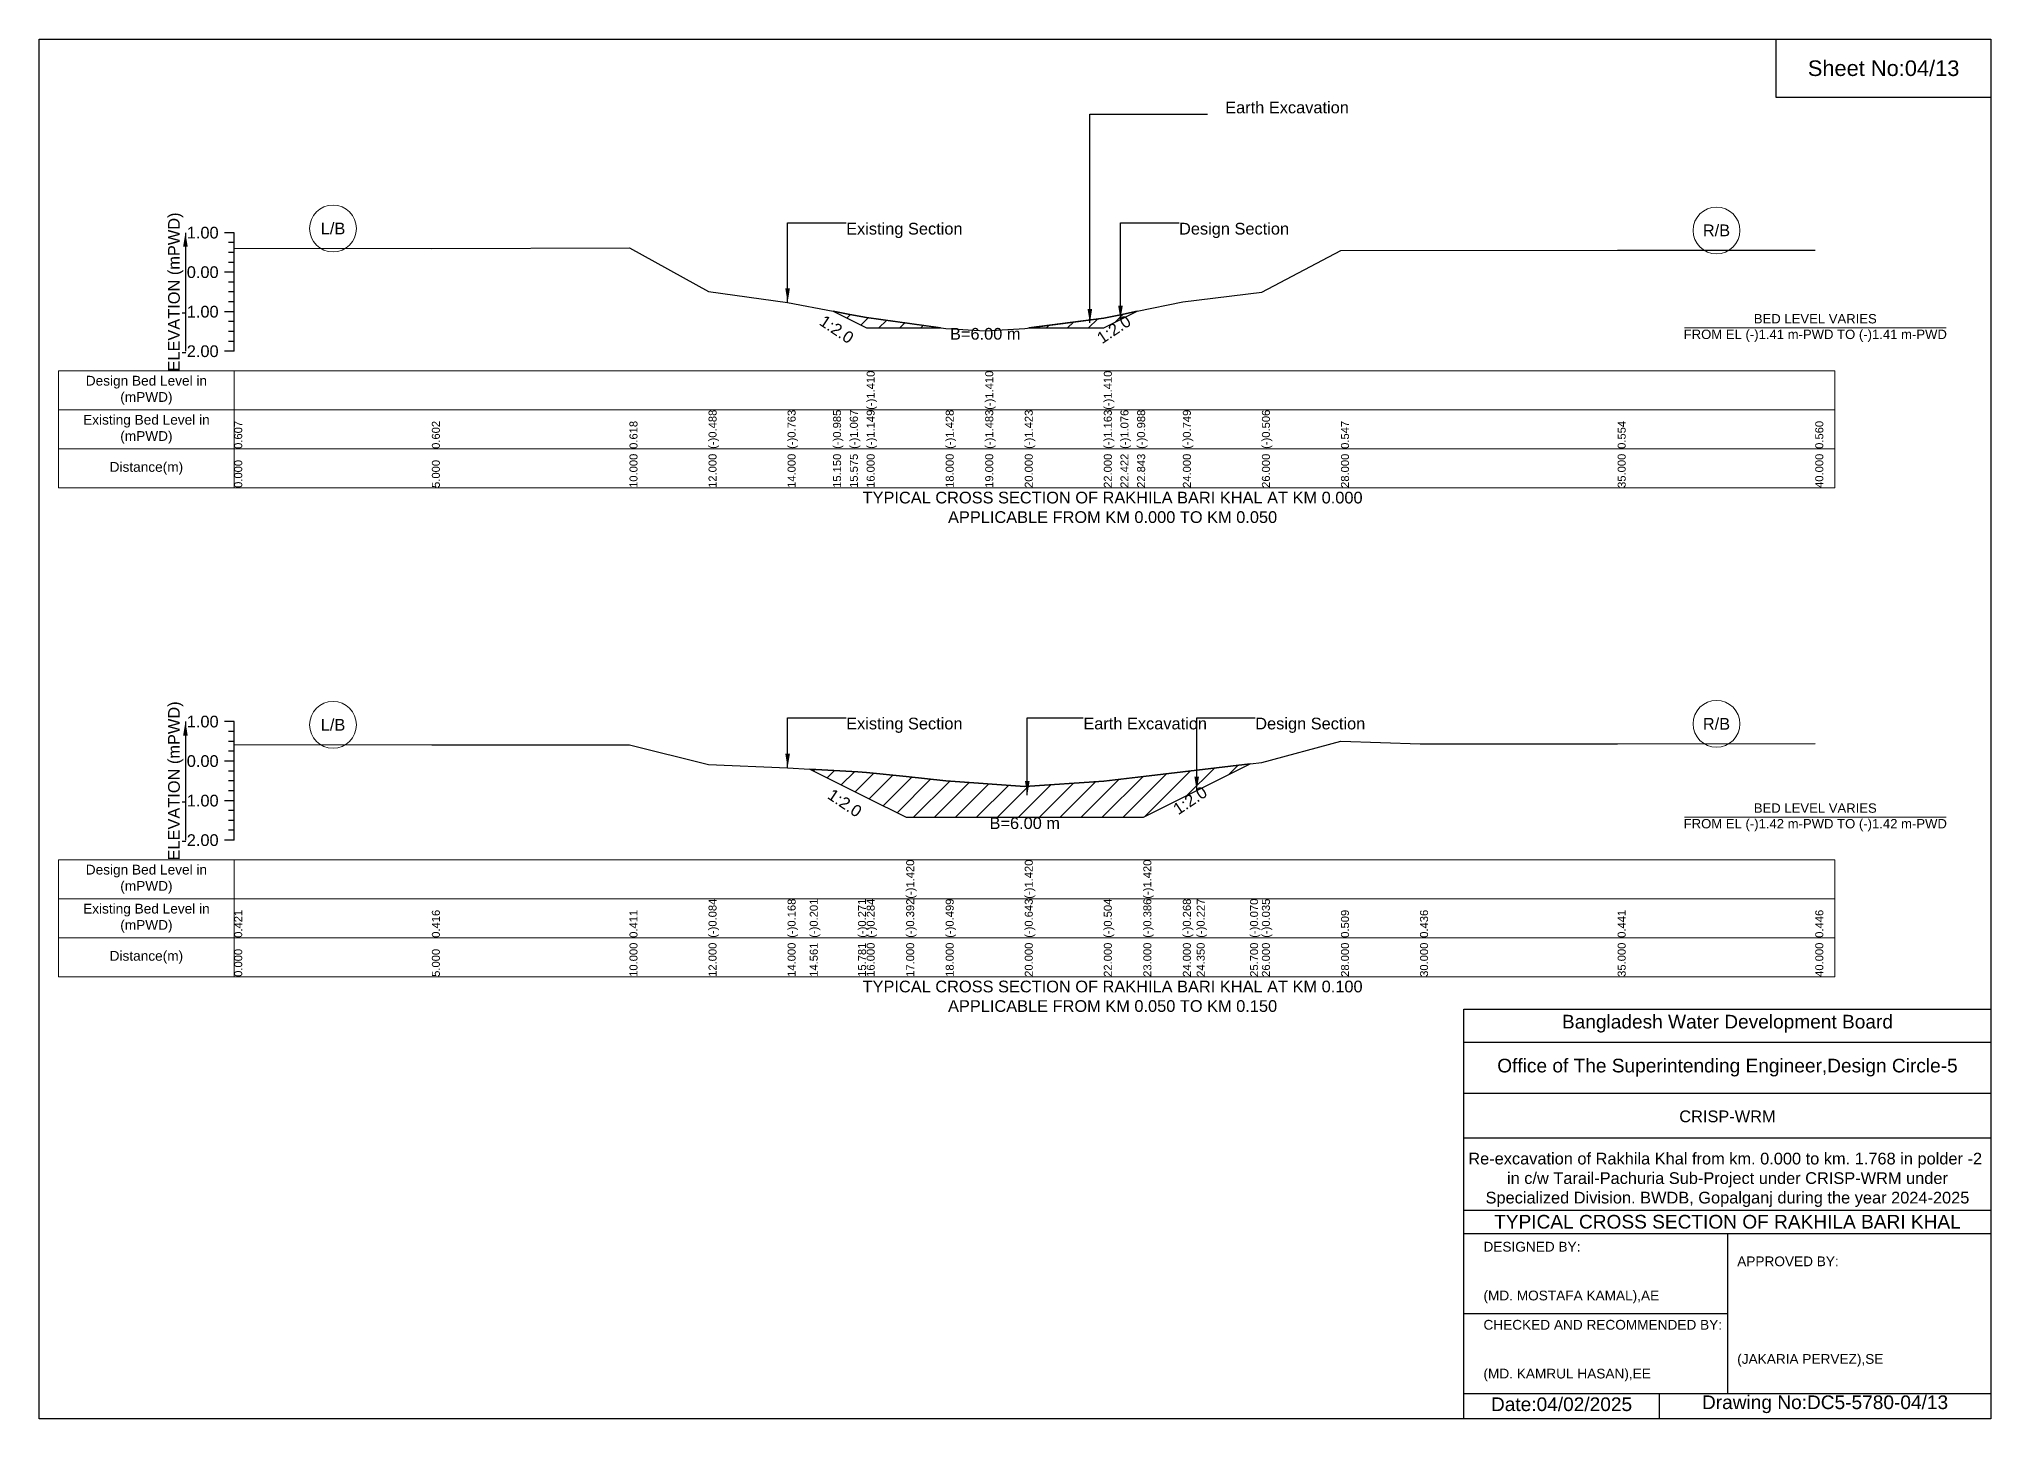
# Model space of a CAD drawing. Header units: inches. Extents: x 91000 to 238000, y -5656 to 6588.
# Drawn here: x 130000 to 138000, y -5656 to 0 of the extents above; entities that cross this region are included whole.
import ezdxf

# ---------------------------------------------------------------- set-up
doc = ezdxf.new("R2010")
doc.units = ezdxf.units.IN
doc.header["$LTSCALE"] = 7
doc.header["$MEASUREMENT"] = 0
for name, color, linetype, lineweight in [('Cross section Data Border', 7, 'Continuous', 9), ('Cross Section Labels', 7, 'Continuous', 9), ('Existing_Bed_Level for Xsection', 7, 'Continuous', 25)]:
    doc.layers.add(name, color=color, linetype=linetype, lineweight=lineweight)
doc.styles.get("Standard").update_dxf_attribs({"font": 'arial.ttf'})
doc.dimstyles.get("Standard").update_dxf_attribs({"dimtxt": 0.18, "dimasz": 0.18, "dimexe": 0.18, "dimexo": 0.0625, "dimgap": 0.09, "dimtad": 0, "dimtih": 1, "dimtoh": 1, "dimdec": 4, "dimzin": 0, "dimdsep": 46, "dimtxsty": 'Standard', "dimcen": 0.09, "dimadec": 0, "dimazin": 0, "dimtfac": 1, "dimtdec": 4, "dimtofl": 0, "dimtmove": 0, "dimatfit": 3, "dimfxl": 1, "dimtolj": 1, "dimtzin": 0, "dimarcsym": 0})

msp = doc.modelspace()

# ---------------------------------------------------------------- hatches: boundary and pattern name
at = {"layer": 'Existing_Bed_Level for Xsection'}
h = msp.add_hatch(dxfattribs=at)
h.set_pattern_fill('ANSI31', color=256, scale=486, style=0)
h.paths.add_polyline_path([(133254.3, -1115.3), (133323.1, -1149.7), (133392, -1184.2), (133695.1, -1184.2), (133392, -1141.9), (133323.1, -1128.6)])
h = msp.add_hatch(dxfattribs=at)
h.set_pattern_fill('ANSI31', color=256, scale=486, style=0)
h.paths.add_polyline_path([(134056.2, -1184.2), (134364, -1184.2), (134432.3, -1150), (134500.6, -1115.9), (134432.3, -1130), (134364, -1144.2)])
h = msp.add_hatch(dxfattribs=at)
h.set_pattern_fill('ANSI31', color=256, scale=486, style=0)
h.paths.add_polyline_path([(133158.9, -2992.3), (133356.4, -3091.1), (133392, -3108.9), (133554, -3189.9), (133716, -3189.9), (134040, -3189.9), (134364, -3189.9), (134526, -3189.9), (134688, -3108.9), (134744.7, -3080.5), (134963.4, -2971.2), (134744.7, -2996.6), (134688, -3003.2), (134526, -3022.4), (134364, -3041.5), (134040, -3064), (133716, -3040.7), (133554, -3023.3), (133392, -3005.8), (133356.4, -3003.8)])

# ---------------------------------------------------------------- linework, layer by layer
for points in [[(130000, 0), (138000, 0), (138000, -5656), (130000, -5656)], [(137120, 0), (138000, 0), (138000, -240), (137120, -240)]]:
    msp.add_lwpolyline(points, close=True)
for points in [[(135840, -5656), (135840, -3976), (138000, -3976)], [(135840, -4112), (138000, -4112)], [(135840, -4320), (138000, -4320)], [(135840, -4504), (138000, -4504)], [(135840, -4800), (138000, -4800)], [(135840, -4896), (138000, -4896)], [(136920, -4896), (136920, -5552)], [(135840, -5224), (136920, -5224)], [(135840, -5552), (138000, -5552)], [(136640, -5552), (136640, -5656)]]:
    msp.add_lwpolyline(points)
at = {"layer": 'Cross section Data Border'}
for points in [[(130080, -1359.8), (137360, -1359.8), (137360, -1839.8), (130080, -1839.8)], [(130080, -3363.8), (137360, -3363.8), (137360, -3843.8), (130080, -3843.8)]]:
    msp.add_lwpolyline(points, close=True, dxfattribs=at)
for points in [[(130800, -1359.8), (130800, -1839.8)], [(130080, -1519.8), (137360, -1519.8)], [(130080, -1679.8), (137360, -1679.8)], [(130800, -3363.8), (130800, -3843.8)], [(130080, -3523.8), (137360, -3523.8)], [(130080, -3683.8), (137360, -3683.8)]]:
    msp.add_lwpolyline(points, dxfattribs=at)
at = {"layer": 'Cross Section Labels'}
for points in [[(136744.2, -1184.2), (137815.8, -1184.2)], [(136744.2, -3189.9), (137815.8, -3189.9)]]:
    msp.add_lwpolyline(points, dxfattribs=at)
for centre in [(131205, -776.8), (136875, -784.5), (131205, -2811), (136875, -2807)]:
    msp.add_circle(centre, 96, dxfattribs=at)
at = {"layer": 'Existing_Bed_Level for Xsection'}
for points in [[(130800, -793.8), (130760, -793.8)], [(130800, -1279.8), (130800, -1117.8), (130800, -955.8), (130800, -793.8)], [(130800, -834.3), (130776, -834.3)], [(130800, -874.8), (130776, -874.8)], [(130800, -857.4), (131610, -858.2), (132420, -855.6), (132744, -1034.8), (133068, -1079.4), (133254.3, -1115.3), (133323.1, -1128.6), (133392, -1141.9), (133392, -1141.9), (133716, -1187.1), (133878, -1196), (133878, -1196), (134040, -1186.3), (134364, -1144.2), (134364, -1144.2), (134432.3, -1130), (134500.6, -1115.9), (134688, -1077.1), (135012, -1037.7), (135336, -867.1), (136470, -866), (137280, -865)], [(130800, -955.8), (130760, -955.8)], [(130800, -915.3), (130776, -915.3)], [(130800, -996.3), (130776, -996.3)], [(130800, -1036.8), (130776, -1036.8)], [(130800, -1117.8), (130760, -1117.8)], [(130800, -1077.3), (130776, -1077.3)], [(130800, -1158.3), (130776, -1158.3)], [(130800, -1198.8), (130776, -1198.8)], [(130800, -1279.8), (130760, -1279.8)], [(130800, -1239.3), (130776, -1239.3)], [(130800, -2797.8), (130760, -2797.8)], [(130800, -3283.8), (130800, -3121.8), (130800, -2959.8), (130800, -2797.8)], [(130800, -2838.3), (130776, -2838.3)], [(130800, -2878.8), (130776, -2878.8)], [(130800, -2891.6), (131610, -2892.4), (132420, -2893.3), (132744, -2973.4), (133068, -2987.1), (133158.9, -2992.3), (133356.4, -3003.8), (133392, -3005.8), (133554, -3023.3), (133554, -3023.3), (133716, -3040.7), (134040, -3064), (134040, -3064), (134364, -3041.5), (134526, -3022.4), (134526, -3022.4), (134688, -3003.2), (134744.7, -2996.6), (134963.4, -2971.2), (135012, -2965.5), (135336, -2877.4), (135660, -2889.2), (136470, -2888.4), (137280, -2887.6)], [(130800, -2959.8), (130760, -2959.8)], [(130800, -2919.3), (130776, -2919.3)], [(130800, -3000.3), (130776, -3000.3)], [(130800, -3040.8), (130776, -3040.8)], [(130800, -3081.3), (130776, -3081.3)], [(130800, -3121.8), (130760, -3121.8)], [(130800, -3162.3), (130776, -3162.3)], [(130800, -3202.8), (130776, -3202.8)], [(130800, -3243.3), (130776, -3243.3)], [(130800, -3283.8), (130760, -3283.8)]]:
    msp.add_lwpolyline(points, dxfattribs=at)
for points in [[(133254.3, -1115.3), (133254.3, -1115.3), (133323.1, -1149.7), (133392, -1184.2), (133392, -1184.2), (133695.1, -1184.2), (133392, -1141.9), (133392, -1141.9), (133323.1, -1128.6), (133254.3, -1115.3)], [(134056.2, -1184.2), (134364, -1184.2), (134364, -1184.2), (134432.3, -1150), (134500.6, -1115.9), (134432.3, -1130), (134364, -1144.2), (134364, -1144.2)], [(133158.9, -2992.3), (133356.4, -3091.1), (133392, -3108.9), (133554, -3189.9), (133554, -3189.9), (133716, -3189.9), (134040, -3189.9), (134040, -3189.9), (134364, -3189.9), (134526, -3189.9), (134526, -3189.9), (134688, -3108.9), (134744.7, -3080.5), (134963.4, -2971.2), (134963.4, -2971.2), (134963.4, -2971.2), (134744.7, -2996.6), (134688, -3003.2), (134526, -3022.4), (134526, -3022.4), (134364, -3041.5), (134040, -3064), (134040, -3064), (133716, -3040.7), (133554, -3023.3), (133554, -3023.3), (133392, -3005.8), (133356.4, -3003.8)]]:
    msp.add_lwpolyline(points, close=True, dxfattribs=at)

# ---------------------------------------------------------------- texts
at = {"attachment_point": 5}
for s, insert, char_height in [('Sheet No:04/13', (137560, -120), 64), ('Bangladesh Water Development Board', (136920, -4036), 56), ('Office of The Superintending Engineer,Design Circle-5', (136920, -4216), 56)]:
    msp.add_mtext(s, dxfattribs=dict(at, insert=insert, char_height=char_height))
for s, insert, char_height, width, attachment_point in [('CRISP-WRM', (136920, -4416), 48, 2240, 5), ('Re-excavation of Rakhila Khal from km. 0.000 to km. 1.768 in polder -2  in c/w Tarail-Pachuria Sub-Project under CRISP-WRM under Specialized Division. BWDB, Gopalganj during the year 2024-2025', (136920, -4676), 48, 2160, 5), ('TYPICAL CROSS SECTION OF RAKHILA BARI KHAL', (136920, -4848), 56, 2240, 5), ('DESIGNED BY:^J^J^J(MD. MOSTAFA KAMAL),AE', (135920, -5056), 40, 1120, 4), ('APPROVED BY:^J^J^J^J^J^J(JAKARIA PERVEZ),SE', (136960, -5216), 40, 1120, 4), ('CHECKED AND RECOMMENDED BY:^J^J^J(MD. KAMRUL HASAN),EE', (135920, -5376), 40, 1120, 4), ('Date:04/02/2025', (136240, -5596), 56, 1120, 5), ('Drawing No:DC5-5780-04/13', (137320, -5596), 56, 1760, 5)]:
    msp.add_mtext(s, dxfattribs=dict(insert=insert, char_height=char_height, width=width, attachment_point=attachment_point))
at = {"layer": 'Cross section Data Border', "char_height": 40, "width": 640, "attachment_point": 5}
for s, insert in [('Design Bed Level in (mPWD)', (130440, -1439.8)), ('Existing Bed Level in (mPWD)', (130440, -1599.8)), ('Distance(m)', (130440, -1759.8)), ('Design Bed Level in (mPWD)', (130440, -3443.8)), ('Existing Bed Level in (mPWD)', (130440, -3603.8)), ('Distance(m)', (130440, -3763.8))]:
    msp.add_mtext(s, dxfattribs=dict(at, insert=insert))
at = {"layer": 'Cross Section Labels'}
for s, insert, char_height, attachment_point in [('Earth Excavation', (134861.5, -256.4), 48, 1), ('L/B', (131205, -776.8), 48, 5), ('Existing Section', (133308, -753.3), 48, 1), ('Design Section', (134672.3, -753.3), 48, 1), ('R/B', (136875, -784.5), 48, 5), ('B=6.00 m', (133878, -1184.2), 48, 2), ('BED LEVEL VARIES ^JFROM EL (-)1.41 m-PWD TO (-)1.41 m-PWD', (137280, -1184.2), 38.4, 5), ('TYPICAL CROSS SECTION OF RAKHILA BARI KHAL AT KM 0.000^JAPPLICABLE FROM KM 0.000 TO KM 0.050', (134400, -1919.8), 48, 5), ('L/B', (131205, -2811), 48, 5), ('Existing Section', (133308, -2781.6), 48, 1), ('Earth Excavation', (134280, -2781.6), 48, 1), ('Design Section', (134984.7, -2781.6), 48, 1), ('R/B', (136875, -2807), 48, 5), ('B=6.00 m', (134040, -3189.9), 48, 2), ('BED LEVEL VARIES ^JFROM EL (-)1.42 m-PWD TO (-)1.42 m-PWD', (137280, -3189.9), 38.4, 5), ('TYPICAL CROSS SECTION OF RAKHILA BARI KHAL AT KM 0.100^JAPPLICABLE FROM KM 0.050 TO KM 0.150', (134400, -3923.8), 48, 5)]:
    msp.add_mtext(s, dxfattribs=dict(at, insert=insert, char_height=char_height, attachment_point=attachment_point))
at = {"layer": 'Cross Section Labels', "char_height": 48, "attachment_point": 2}
for insert, rotation in [((133282.6, -1170), 326.30993), ((134391.8, -1170.3), 33.69007), ((133315.9, -3111.3), 326.30993), ((134704.2, -3100.8), 33.69007)]:
    msp.add_mtext('1:2.0', dxfattribs=dict(at, insert=insert, rotation=rotation))
at = {"layer": 'Existing_Bed_Level for Xsection', "rotation": 90}
for s, insert, char_height, attachment_point in [('ELEVATION (mPWD)', (130560, -1036.8), 48, 5), ('(-)1.410', (133392, -1519.8), 32.8, 1), ('(-)1.410', (133878, -1519.8), 32.8, 1), ('(-)1.410', (134364, -1519.8), 32.8, 1), ('0.607', (130800, -1679.8), 32.8, 1), ('0.602', (131610, -1679.8), 32.8, 1), ('0.618', (132420, -1679.8), 32.8, 1), ('(-)0.488', (132744, -1679.8), 32.8, 1), ('(-)0.763', (133068, -1679.8), 32.8, 1), ('(-)0.985', (133254.3, -1679.8), 32.8, 1), ('(-)1.067', (133323.1, -1679.8), 32.8, 1), ('(-)1.149', (133392, -1679.8), 32.8, 1), ('(-)1.428', (133716, -1679.8), 32.8, 1), ('(-)1.483', (133878, -1679.8), 32.8, 1), ('(-)1.423', (134040, -1679.8), 32.8, 1), ('(-)1.163', (134364, -1679.8), 32.8, 1), ('(-)1.076', (134432.3, -1679.8), 32.8, 1), ('(-)0.988', (134500.6, -1679.8), 32.8, 1), ('(-)0.749', (134688, -1679.8), 32.8, 1), ('(-)0.506', (135012, -1679.8), 32.8, 1), ('0.547', (135336, -1679.8), 32.8, 1), ('0.554', (136470, -1679.8), 32.8, 1), ('0.560', (137280, -1679.8), 32.8, 1), ('0.000', (130800, -1839.8), 32.8, 1), ('5.000', (131610, -1839.8), 32.8, 1), ('10.000', (132420, -1839.8), 32.8, 1), ('12.000', (132744, -1839.8), 32.8, 1), ('14.000', (133068, -1839.8), 32.8, 1), ('15.150', (133254.3, -1839.8), 32.8, 1), ('15.575', (133323.1, -1839.8), 32.8, 1), ('16.000', (133392, -1839.8), 32.8, 1), ('18.000', (133716, -1839.8), 32.8, 1), ('19.000', (133878, -1839.8), 32.8, 1), ('20.000', (134040, -1839.8), 32.8, 1), ('22.000', (134364, -1839.8), 32.8, 1), ('22.422', (134432.3, -1839.8), 32.8, 1), ('22.843', (134500.6, -1839.8), 32.8, 1), ('24.000', (134688, -1839.8), 32.8, 1), ('26.000', (135012, -1839.8), 32.8, 1), ('28.000', (135336, -1839.8), 32.8, 1), ('35.000', (136470, -1839.8), 32.8, 1), ('40.000', (137280, -1839.8), 32.8, 1), ('ELEVATION (mPWD)', (130560, -3040.8), 48, 5), ('(-)1.420', (133554, -3523.8), 32.8, 1), ('(-)1.420', (134040, -3523.8), 32.8, 1), ('(-)1.420', (134526, -3523.8), 32.8, 1), ('0.421', (130800, -3683.8), 32.8, 1), ('0.416', (131610, -3683.8), 32.8, 1), ('0.411', (132420, -3683.8), 32.8, 1), ('(-)0.084', (132744, -3683.8), 32.8, 1), ('(-)0.168', (133068, -3683.8), 32.8, 1), ('(-)0.201', (133158.9, -3683.8), 32.8, 1), ('(-)0.271', (133356.4, -3683.8), 32.8, 1), ('(-)0.284', (133392, -3683.8), 32.8, 1), ('(-)0.392', (133554, -3683.8), 32.8, 1), ('(-)0.499', (133716, -3683.8), 32.8, 1), ('(-)0.643', (134040, -3683.8), 32.8, 1), ('(-)0.504', (134364, -3683.8), 32.8, 1), ('(-)0.386', (134526, -3683.8), 32.8, 1), ('(-)0.268', (134688, -3683.8), 32.8, 1), ('(-)0.227', (134744.7, -3683.8), 32.8, 1), ('(-)0.070', (134963.4, -3683.8), 32.8, 1), ('(-)0.035', (135012, -3683.8), 32.8, 1), ('0.509', (135336, -3683.8), 32.8, 1), ('0.436', (135660, -3683.8), 32.8, 1), ('0.441', (136470, -3683.8), 32.8, 1), ('0.446', (137280, -3683.8), 32.8, 1), ('0.000', (130800, -3843.8), 32.8, 1), ('5.000', (131610, -3843.8), 32.8, 1), ('10.000', (132420, -3843.8), 32.8, 1), ('12.000', (132744, -3843.8), 32.8, 1), ('14.000', (133068, -3843.8), 32.8, 1), ('14.561', (133158.9, -3843.8), 32.8, 1), ('15.781', (133356.4, -3843.8), 32.8, 1), ('16.000', (133392, -3843.8), 32.8, 1), ('17.000', (133554, -3843.8), 32.8, 1), ('18.000', (133716, -3843.8), 32.8, 1), ('20.000', (134040, -3843.8), 32.8, 1), ('22.000', (134364, -3843.8), 32.8, 1), ('23.000', (134526, -3843.8), 32.8, 1), ('24.000', (134688, -3843.8), 32.8, 1), ('24.350', (134744.7, -3843.8), 32.8, 1), ('25.700', (134963.4, -3843.8), 32.8, 1), ('26.000', (135012, -3843.8), 32.8, 1), ('28.000', (135336, -3843.8), 32.8, 1), ('30.000', (135660, -3843.8), 32.8, 1), ('35.000', (136470, -3843.8), 32.8, 1), ('40.000', (137280, -3843.8), 32.8, 1)]:
    msp.add_mtext(s, dxfattribs=dict(at, insert=insert, char_height=char_height, attachment_point=attachment_point))
at = {"layer": 'Existing_Bed_Level for Xsection', "char_height": 48, "attachment_point": 6}
for s, insert in [('1.00', (130736, -793.8)), ('0.00', (130736, -955.8)), ('-1.00', (130736, -1117.8)), ('-2.00', (130736, -1279.8)), ('1.00', (130736, -2797.8)), ('0.00', (130736, -2959.8)), ('-1.00', (130736, -3121.8)), ('-2.00', (130736, -3283.8))]:
    msp.add_mtext(s, dxfattribs=dict(at, insert=insert))

# ---------------------------------------------------------------- leaders
at = {"layer": 'Cross Section Labels', "annotation_type": 0, "has_hookline": 1, "hookline_direction": 0}
for points, text_width in [([(134306.9, -1163.8), (134306.9, -308.4), (134788.7, -308.4)], 497), ([(133068, -1079.4), (133068, -753.3), (133307.9, -753.3)], 467.2), ([(134432.3, -1150), (134432.3, -753.3), (134672.2, -753.3)], 441.2), ([(133068, -2987.1), (133068, -2781.6), (133307.9, -2781.6)], 467.2), ([(134050.4, -3099.4), (134050.4, -2781.6), (134279.9, -2781.6)], 497), ([(134744.7, -3080.5), (134744.7, -2781.6), (134984.6, -2781.6)], 441.2)]:
    msp.add_leader(points, dimstyle='Standard', override={"dimasz": 57.6}, dxfattribs=dict(at, text_width=text_width))
at = {"layer": 'Existing_Bed_Level for Xsection'}
for points in [[(130600, -793.8), (130600, -1279.8)], [(130600, -2797.8), (130600, -3283.8)]]:
    msp.add_leader(points, dimstyle='Standard', override={"dimasz": 57.6}, dxfattribs=at)

doc.saveas('drawing.dxf')
